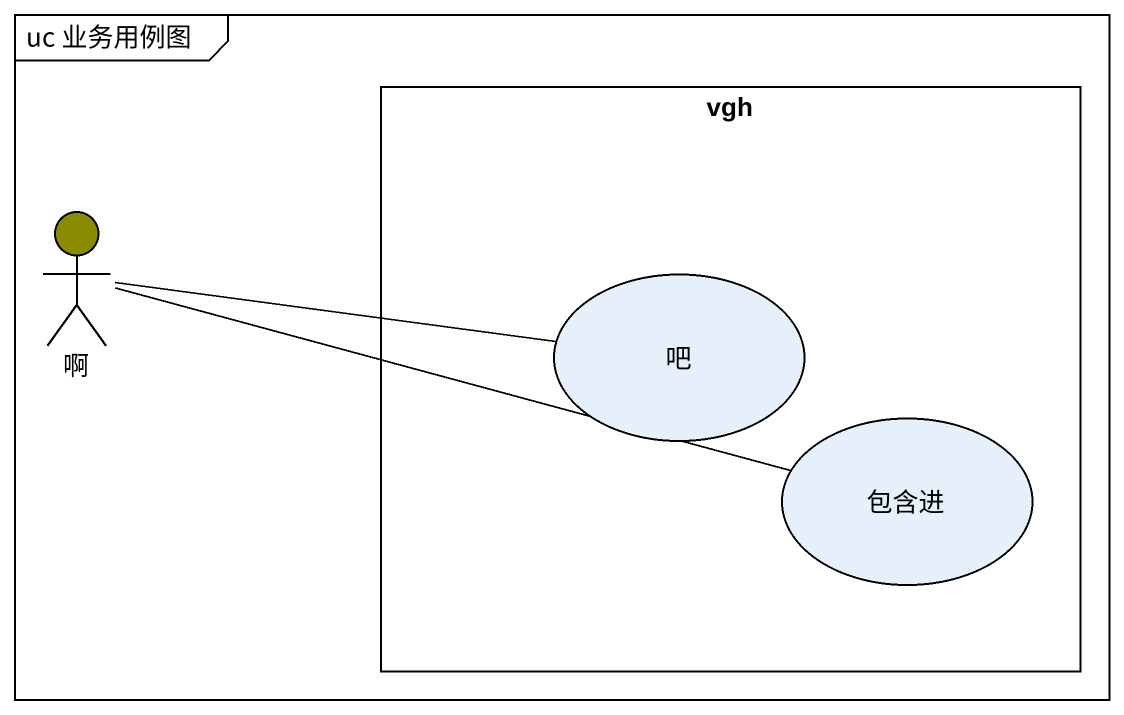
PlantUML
@startuml
mainframe uc 业务用例图
rectangle vgh {
  usecase 吧
  usecase 包含进
}
actor 啊 #8B8B00
啊 -right- 吧
啊 -right- 包含进
@enduml
